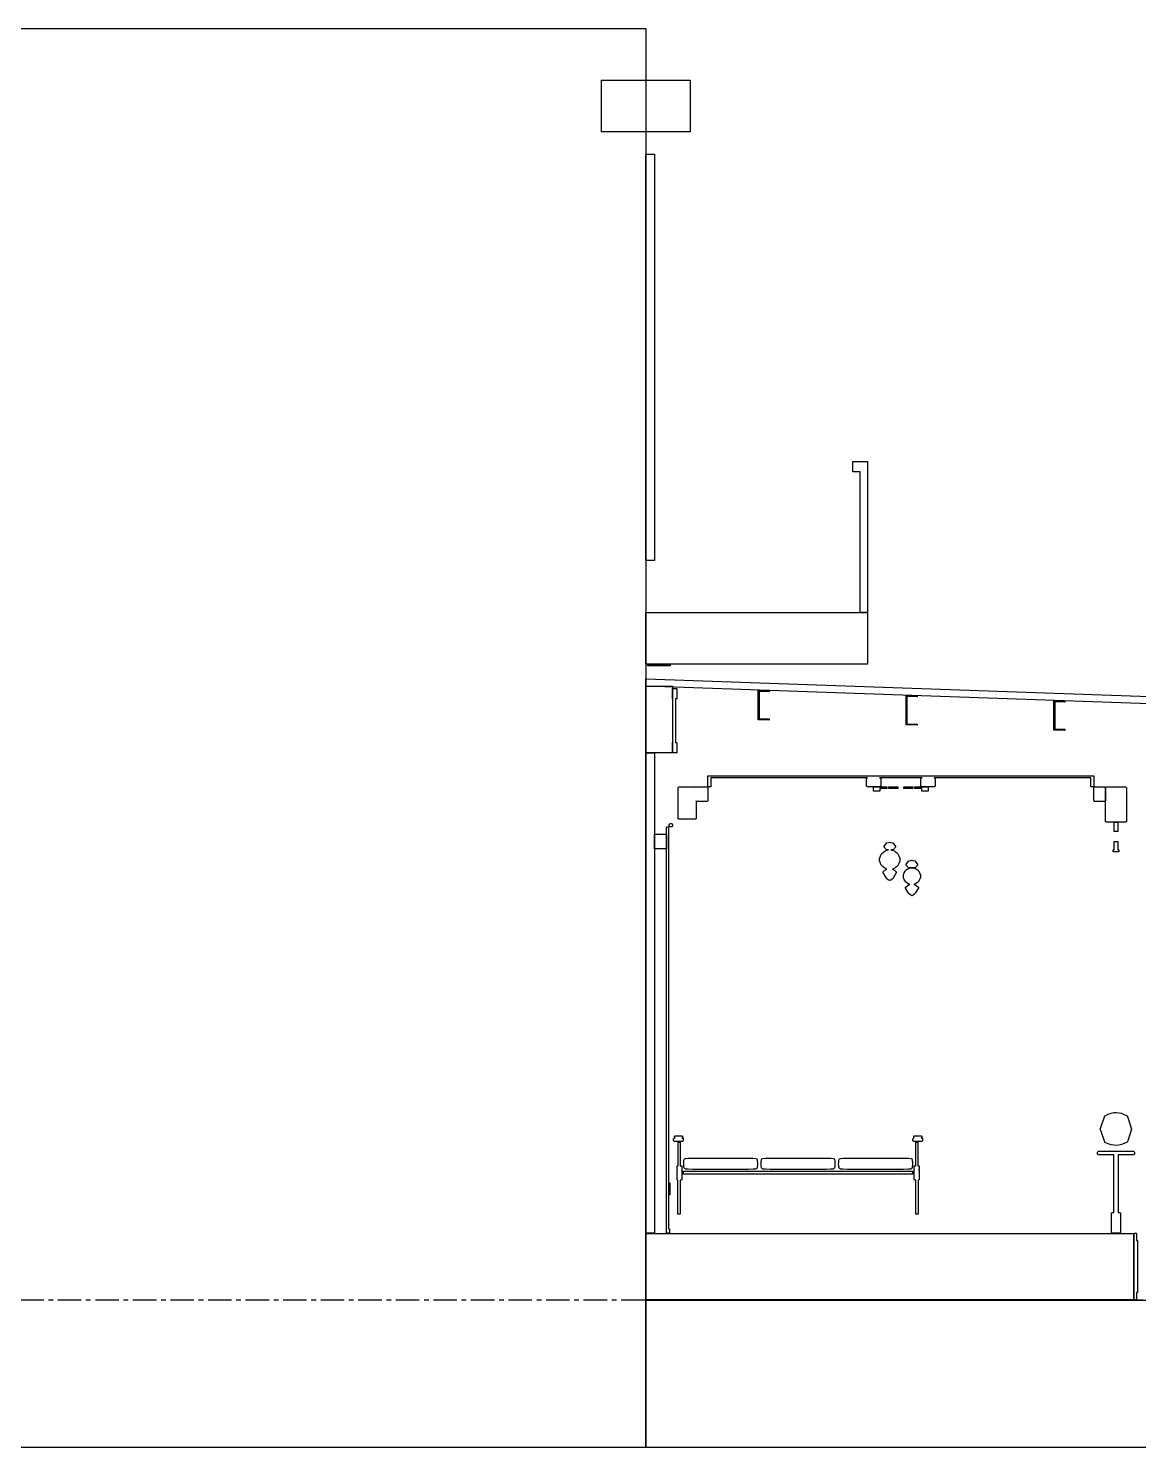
# Model space of a CAD drawing. Header units: millimetres. Extents: x -2320 to 44593, y -183000 to 30400.
# Drawn here: x 26225 to 33733, y -48000 to -38400 of the extents above; entities that cross this region are included whole.
import ezdxf

# ---------------------------------------------------------------- set-up
doc = ezdxf.new("R2010")
doc.units = ezdxf.units.MM
doc.header["$LTSCALE"] = 50
doc.linetypes.add('CENTER', pattern=[5.08, 3.175, -0.635, 0.635, -0.635])
for name, color, linetype in [('A-BLDG', 8, 'Continuous'), ('A-SECT', 7, 'Continuous'), ('S-GRID', 8, 'CENTER')]:
    doc.layers.add(name, color=color, linetype=linetype)

msp = doc.modelspace()

# ---------------------------------------------------------------- linework, layer by layer
at = {"layer": 'A-BLDG'}
for points in [[(30400, -48000), (0, -48000), (0, -38400), (30400, -38400)], [(30700, -39100), (30100, -39100), (30100, -38750), (30700, -38750)], [(30400, -42000), (30400, -39250), (30460, -39250), (30460, -42000)], [(31850, -42350), (31850, -41400), (31800, -41400), (31800, -41330), (31900, -41330), (31900, -41350), (31900, -41400), (31900, -42350)], [(31900, -42700), (30400, -42700), (30400, -42350), (31900, -42350)], [(30610, -43300), (30580, -43300), (30580, -43230), (30584, -43230), (30584, -42935), (30580, -42935), (30580, -42865), (30610, -42865), (30610, -42935), (30601, -42935), (30601, -43230), (30610, -43230)], [(30460, -46550), (30400, -46550), (30400, -43300), (30460, -43300)], [(30540, -43850), (30540, -43950), (30460, -43950), (30460, -43850)]]:
    msp.add_lwpolyline(points, close=True, dxfattribs=at)
at = {"layer": 'A-SECT'}
for points in [[(30565, -42700), (30565, -42712), (30415, -42712), (30415, -42700)], [(34000, -42926), (34000, -42976), (30400, -42850), (30400, -42800)], [(30580, -42850), (30580, -43300), (30400, -43300), (30400, -42850)], [(31160, -42884.6), (31160, -42876.6), (31235, -42879.2), (31235, -42887.2), (31166, -42884.8), (31166, -43068.8), (31160, -43068.6)], [(32160, -42919.6), (32160, -42911.6), (32235, -42914.2), (32235, -42922.2), (32166, -42919.8), (32166, -43103.8), (32160, -43103.6)], [(33160, -42954.6), (33160, -42946.6), (33235, -42949.2), (33235, -42957.2), (33166, -42954.8), (33166, -43138.8), (33160, -43138.6)], [(31160, -43076.6), (31160, -43068.6), (31235, -43071.2), (31235, -43079.2)], [(32160, -43111.6), (32160, -43103.6), (32235, -43106.2), (32235, -43114.2)], [(33160, -43146.6), (33160, -43138.6), (33235, -43141.2), (33235, -43149.2)], [(30820, -43470), (30820, -43455), (33430, -43455), (33430, -43470), (33430, -43530), (33410, -43530), (33410, -43470), (32350, -43470), (32357.8, -43474), (32357.8, -43526), (32350, -43530), (32268.5, -43530), (32260.7, -43526), (32260.7, -43474), (32268.5, -43470), (31981.5, -43470), (31989.3, -43474), (31989.3, -43526), (31981.5, -43530), (31900, -43530), (31892.2, -43526), (31892.2, -43474), (31900, -43470), (30840, -43470), (30840, -43530), (30820, -43530)], [(30620, -43746), (30620, -43534), (30624, -43530), (30736, -43530), (30740, -43534), (30744, -43530), (30816, -43530), (30820, -43534), (30820, -43626), (30816, -43630), (30744, -43630), (30740, -43626), (30740, -43746), (30736, -43750), (30624, -43750)], [(31970.5, -43560), (31964.7, -43560), (31959.3, -43560), (31955.5, -43560), (31947, -43560), (31940.7, -43560), (31940.7, -43531), (31947, -43531), (31955.5, -43531), (31958.4, -43531), (31959.3, -43531), (31959.7, -43531), (31959.9, -43531), (31964.7, -43531), (31970.5, -43531), (31974.7, -43531), (31976.2, -43531), (31979.9, -43531), (31980.7, -43531), (31981.2, -43531), (31983.1, -43531), (31985.9, -43531), (31988, -43531), (31994.5, -43531), (31996.9, -43531), (32001.3, -43531), (32003.9, -43531), (32006.9, -43531), (32009.6, -43531), (32011.6, -43531), (32014.3, -43531), (32017.2, -43531), (32018.3, -43531), (32021.1, -43531), (32021.8, -43531), (32024.5, -43531), (32024.9, -43531), (32027.6, -43531), (32027.7, -43531), (32030.3, -43531), (32030.6, -43531), (32030.6, -43542), (32030.3, -43542), (32027.7, -43542), (32027.6, -43542), (32024.9, -43542), (32024.5, -43542), (32021.8, -43542), (32021.1, -43542), (32018.3, -43542), (32017.2, -43542), (32014.3, -43542), (32011.6, -43542), (32009.6, -43542), (32006.9, -43542), (32003.9, -43542), (32001.3, -43542), (31996.9, -43542), (31994.5, -43542), (31988, -43542), (31985.9, -43542), (31983.1, -43542), (31983.1, -43560), (31981.2, -43560), (31980.7, -43560), (31979.9, -43560)], [(32053.1, -43531), (32053.6, -43531), (32058.1, -43531), (32062.3, -43531), (32063.4, -43531), (32064.8, -43531), (32068.9, -43531), (32072.6, -43531), (32074.7, -43531), (32077.6, -43531), (32080.7, -43531), (32084.4, -43531), (32086.8, -43531), (32091.3, -43531), (32092.9, -43531), (32098.3, -43531), (32099.1, -43531), (32105, -43531), (32105, -43542), (32099.1, -43542), (32098.3, -43542), (32092.9, -43542), (32091.3, -43542), (32086.8, -43542), (32084.4, -43542), (32080.7, -43542), (32077.6, -43542), (32074.7, -43542), (32072.6, -43542), (32068.9, -43542), (32064.8, -43542), (32063.4, -43542), (32062.3, -43542), (32058.1, -43542), (32053.6, -43542), (32053.1, -43542), (32048.8, -43542), (32048.6, -43542), (32046.5, -43542), (32044.3, -43542), (32044, -43542), (32044, -43531), (32044.3, -43531), (32046.5, -43531), (32048.6, -43531), (32048.8, -43531)], [(32175.3, -43531), (32177.4, -43531), (32181.1, -43531), (32185.2, -43531), (32186.6, -43531), (32187.7, -43531), (32191.9, -43531), (32196.4, -43531), (32196.9, -43531), (32201.2, -43531), (32201.4, -43531), (32203.5, -43531), (32205.7, -43531), (32206, -43531), (32206, -43542), (32205.7, -43542), (32203.5, -43542), (32201.4, -43542), (32201.2, -43542), (32196.9, -43542), (32196.4, -43542), (32191.9, -43542), (32187.7, -43542), (32186.6, -43542), (32185.2, -43542), (32181.1, -43542), (32177.4, -43542), (32175.3, -43542), (32172.4, -43542), (32169.3, -43542), (32165.6, -43542), (32163.2, -43542), (32158.7, -43542), (32157.1, -43542), (32151.7, -43542), (32150.9, -43542), (32145, -43542), (32145, -43531), (32150.9, -43531), (32151.7, -43531), (32157.1, -43531), (32158.7, -43531), (32163.2, -43531), (32165.6, -43531), (32169.3, -43531), (32172.4, -43531)], [(32303, -43560), (32294.5, -43560), (32290.7, -43560), (32285.3, -43560), (32279.5, -43560), (32270.1, -43560), (32269.3, -43560), (32268.8, -43560), (32266.9, -43560), (32266.9, -43542), (32264.1, -43542), (32262, -43542), (32255.5, -43542), (32253.1, -43542), (32248.7, -43542), (32246.1, -43542), (32243.1, -43542), (32240.4, -43542), (32238.4, -43542), (32235.7, -43542), (32232.8, -43542), (32231.7, -43542), (32228.9, -43542), (32228.2, -43542), (32225.5, -43542), (32225.1, -43542), (32222.4, -43542), (32222.3, -43542), (32219.7, -43542), (32219.4, -43542), (32219.4, -43531), (32219.7, -43531), (32222.3, -43531), (32222.4, -43531), (32225.1, -43531), (32225.5, -43531), (32228.2, -43531), (32228.9, -43531), (32231.7, -43531), (32232.8, -43531), (32235.7, -43531), (32238.4, -43531), (32240.4, -43531), (32243.1, -43531), (32246.1, -43531), (32248.7, -43531), (32253.1, -43531), (32255.5, -43531), (32262, -43531), (32264.1, -43531), (32266.9, -43531), (32268.8, -43531), (32269.3, -43531), (32270.1, -43531), (32273.8, -43531), (32275.3, -43531), (32279.5, -43531), (32285.3, -43531), (32290.1, -43531), (32290.3, -43531), (32290.7, -43531), (32291.6, -43531), (32294.5, -43531), (32303, -43531), (32309.3, -43531), (32309.3, -43560)], [(33434, -43630), (33430, -43626), (33430, -43534), (33434, -43530), (33506, -43530), (33510, -43534), (33510, -43626), (33506, -43630)], [(33650, -43536), (33650, -43764), (33644, -43770), (33516, -43770), (33510, -43764), (33510, -43536), (33516, -43530), (33644, -43530)], [(33567.5, -43832.4), (33567.5, -43830), (33567.5, -43829.6), (33567.5, -43829.1), (33567.5, -43819.7), (33567.5, -43770), (33592.5, -43770), (33592.5, -43819.7), (33592.5, -43829.1), (33592.5, -43829.6), (33592.5, -43830), (33592.5, -43832.4)], [(30560, -46550), (30540, -46550), (30540, -46520), (30540, -43800), (30555, -43800), (30555, -46520), (30560, -46520)], [(30581.9, -43788.1), (30580.7, -43795.4), (30575.4, -43800.7), (30568.1, -43801.9), (30561.5, -43798.5), (30558.1, -43791.9), (30559.3, -43784.6), (30564.6, -43779.3), (30571.9, -43778.1), (30578.5, -43781.5)], [(32004.6, -44072.4), (31995.4, -44061.8), (31988.6, -44049.7), (31984.4, -44036.6), (31984.2, -44034.9), (31981.9, -44034.9), (31981.9, -44010.9), (31984.2, -44010.9), (31984.4, -44009.3), (31988.6, -43996.1), (31995.4, -43984), (32004.6, -43973.4), (32010.2, -43969.1), (32016.4, -43964.7), (32025.9, -43960.4), (32031.5, -43958.3), (32034.7, -43957.6), (32040.8, -43956.6), (32042.7, -43956.4), (32042.1, -43956.4), (32030.8, -43956.4), (32027.4, -43956.4), (32009.7, -43936.4), (32027.4, -43911.4), (32030.8, -43909.8), (32042.1, -43906.3), (32050, -43905.4), (32057.9, -43906.3), (32069.2, -43909.8), (32072.6, -43911.4), (32090.3, -43936.4), (32072.6, -43956.4), (32069.2, -43956.4), (32057.9, -43956.4), (32057.3, -43956.4), (32059.2, -43956.6), (32065.3, -43957.6), (32068.5, -43958.3), (32074.1, -43960.4), (32083.6, -43964.7), (32089.8, -43969.1), (32095.4, -43973.4), (32104.6, -43984), (32111.4, -43996.1), (32115.6, -44009.3), (32115.8, -44010.9), (32118.1, -44010.9), (32118.1, -44034.9), (32115.8, -44034.9), (32115.6, -44036.6), (32111.4, -44049.7), (32104.6, -44061.8), (32095.4, -44072.4), (32089.8, -44076.8), (32083.6, -44081.1), (32074.1, -44085.5), (32069.3, -44087.3), (32074.3, -44087.3), (32096.2, -44107.3), (32072.6, -44147.3), (32069.2, -44151.6), (32057.9, -44161.2), (32050, -44163.5), (32042.1, -44161.2), (32030.8, -44151.6), (32027.4, -44147.3), (32003.8, -44107.3), (32025.7, -44087.3), (32030.7, -44087.3), (32025.9, -44085.5), (32016.4, -44081.1), (32010.2, -44076.8)], [(33560, -43967.1), (33560, -43966.8), (33560, -43958), (33560, -43956.5), (33567.5, -43956.5), (33567.5, -43918.1), (33567.5, -43900.9), (33592.5, -43900.9), (33592.5, -43918.1), (33592.5, -43956.5), (33600, -43956.5), (33600, -43958), (33600, -43966.8), (33600, -43967.1), (33600, -43970), (33600, -43970.5), (33592.5, -43970.5), (33567.5, -43970.5), (33560, -43970.5), (33560, -43970)], [(32240.3, -44057.8), (32222.6, -44077.8), (32219.2, -44077.8), (32207.9, -44077.8), (32200, -44077.8), (32192.1, -44077.8), (32180.8, -44077.8), (32177.4, -44077.8), (32159.7, -44057.8), (32177.4, -44032.8), (32180.8, -44031.2), (32192.1, -44027.6), (32200, -44026.8), (32207.9, -44027.6), (32219.2, -44031.2), (32222.6, -44032.8)], [(32222.6, -44250.3), (32219.2, -44254.6), (32207.9, -44264.2), (32200, -44266.6), (32192.1, -44264.2), (32180.8, -44254.6), (32177.4, -44250.3), (32153.8, -44210.3), (32180.8, -44190.4), (32180.9, -44190.3), (32186.5, -44190.3), (32184.7, -44189.8), (32175.9, -44186.4), (32172.8, -44185), (32162.1, -44177.5), (32160.2, -44175.5), (32154, -44168.4), (32148.2, -44158), (32144.7, -44147), (32142.4, -44147), (32142.4, -44123), (32144.7, -44123), (32148.2, -44111.9), (32154, -44101.5), (32160.2, -44094.4), (32162.1, -44092.4), (32172.8, -44084.9), (32175.9, -44083.5), (32184.7, -44080.1), (32187.5, -44079.3), (32190.8, -44078.8), (32195.6, -44078.3), (32200, -44078.2), (32204.4, -44078.3), (32209.2, -44078.8), (32212.5, -44079.3), (32215.3, -44080.1), (32224.1, -44083.5), (32227.2, -44084.9), (32237.9, -44092.4), (32239.8, -44094.4), (32246, -44101.5), (32251.8, -44111.9), (32255.3, -44123), (32257.6, -44123), (32257.6, -44147), (32255.3, -44147), (32251.8, -44158), (32246, -44168.4), (32239.8, -44175.5), (32237.9, -44177.5), (32227.2, -44185), (32224.1, -44186.4), (32215.3, -44189.8), (32213.5, -44190.3), (32219.1, -44190.3), (32219.2, -44190.4), (32246.2, -44210.3)], [(33636, -45745.8), (33654.9, -45755), (33659.4, -45766), (33685.9, -45845), (33659.4, -45924), (33654.9, -45935), (33636, -45943.7), (33616.2, -45950.4), (33598.4, -45954.2), (33581.5, -45955.6), (33564.8, -45954.6), (33547.3, -45951.3), (33527.9, -45945.2), (33505.3, -45935.3), (33504.8, -45935), (33477.1, -45855.1), (33474.1, -45845), (33477.1, -45834.9), (33504.8, -45755), (33505.3, -45754.7), (33527.9, -45744.2), (33547.3, -45737.7), (33564.8, -45734.2), (33581.5, -45733.2), (33598.4, -45734.6), (33616.2, -45738.6)], [(30588, -45911), (30594, -45905), (30598, -45905), (30594, -45901), (30594, -45894), (30598, -45890), (30644, -45890), (30648, -45894), (30648, -45901), (30644, -45905), (30648, -45905), (30654, -45911), (30654, -45924), (30648, -45930), (30594, -45930), (30588, -45924)], [(30614, -46120), (30612, -46118), (30612, -46097), (30614, -46095), (30619, -46095), (30619, -46094.2), (30619, -46093.9), (30619, -46093.3), (30619, -46090.9), (30619, -46087.8), (30619, -46082), (30619, -46065), (30619, -45965), (30619, -45948), (30619, -45942.2), (30619, -45939.1), (30619, -45936.7), (30619, -45936.1), (30619, -45935.8), (30619, -45935), (30633, -45935), (30633, -45935.8), (30633, -45936.1), (30633, -45936.7), (30633, -45939.1), (30633, -45942.2), (30633, -45948), (30633, -45965), (30633, -46065), (30633, -46082), (30633, -46087.8), (30633, -46090.9), (30633, -46093.3), (30633, -46093.9), (30633, -46094.2), (30633, -46095), (30643, -46095), (30645, -46097), (30645, -46118), (30643, -46120), (30642, -46120), (30645, -46123), (30645, -46187), (30642, -46190), (30633, -46190), (30633, -46420), (30617, -46420), (30617, -46190), (30615, -46190), (30612, -46187), (30612, -46123), (30615, -46120)], [(32206, -45911), (32212, -45905), (32216, -45905), (32212, -45901), (32212, -45894), (32216, -45890), (32262, -45890), (32266, -45894), (32266, -45901), (32262, -45905), (32266, -45905), (32272, -45911), (32272, -45924), (32266, -45930), (32212, -45930), (32206, -45924)], [(32217, -46120), (32215, -46118), (32215, -46097), (32217, -46095), (32227, -46095), (32227, -46094.2), (32227, -46093.9), (32227, -46093.3), (32227, -46090.9), (32227, -46087.8), (32227, -46082), (32227, -46065), (32227, -45965), (32227, -45948), (32227, -45942.2), (32227, -45939.1), (32227, -45936.7), (32227, -45936.1), (32227, -45935.8), (32227, -45935), (32241, -45935), (32241, -45935.8), (32241, -45936.1), (32241, -45936.7), (32241, -45939.1), (32241, -45942.2), (32241, -45948), (32241, -45965), (32241, -46065), (32241, -46082), (32241, -46087.8), (32241, -46090.9), (32241, -46093.3), (32241, -46093.9), (32241, -46094.2), (32241, -46095), (32246, -46095), (32248, -46097), (32248, -46118), (32246, -46120), (32245, -46120), (32248, -46123), (32248, -46187), (32245, -46190), (32243, -46190), (32243, -46420), (32227, -46420), (32227, -46190), (32218, -46190), (32215, -46187), (32215, -46123), (32218, -46120)], [(31155.5, -46075.3), (31155.6, -46080), (31155.5, -46084.7), (31155.3, -46089.4), (31154.9, -46094.2), (31154.4, -46098.9), (31153.7, -46103.6), (31152.9, -46108.3), (31150.7, -46112.8), (31143.8, -46115.7), (31125.7, -46117.3), (31095.9, -46118.2), (31064.2, -46118.6), (31032.6, -46118.8), (31000.9, -46118.9), (30969.3, -46119), (30937.6, -46119), (30906, -46119), (30874.4, -46119), (30842.7, -46119), (30811.1, -46118.9), (30779.4, -46118.8), (30747.8, -46118.6), (30716.1, -46118.2), (30686.3, -46117.3), (30668.2, -46115.7), (30661.3, -46112.8), (30659.1, -46108.3), (30658.3, -46103.6), (30657.6, -46098.9), (30657.1, -46094.2), (30656.7, -46089.4), (30656.5, -46084.7), (30656.4, -46080), (30656.5, -46075.3), (30656.7, -46070.6), (30657.1, -46065.8), (30657.6, -46061.1), (30658.3, -46056.4), (30659.1, -46051.7), (30661.3, -46047.2), (30668.2, -46044.3), (30686.3, -46042.7), (30716.1, -46041.8), (30747.8, -46041.4), (30779.4, -46041.2), (30811.1, -46041.1), (30842.7, -46041), (30874.4, -46041), (30906, -46041), (30937.6, -46041), (30969.3, -46041), (31000.9, -46041.1), (31032.6, -46041.2), (31064.2, -46041.4), (31095.9, -46041.8), (31125.7, -46042.7), (31143.8, -46044.3), (31150.7, -46047.2), (31152.9, -46051.7), (31153.7, -46056.4), (31154.4, -46061.1), (31154.9, -46065.8), (31155.3, -46070.6)], [(31679.6, -46080), (31679.5, -46084.7), (31679.3, -46089.4), (31678.9, -46094.2), (31678.4, -46098.9), (31677.7, -46103.6), (31676.9, -46108.3), (31674.7, -46112.8), (31667.8, -46115.7), (31649.7, -46117.3), (31619.9, -46118.2), (31588.2, -46118.6), (31556.6, -46118.8), (31524.9, -46118.9), (31493.3, -46119), (31461.6, -46119), (31430, -46119), (31398.4, -46119), (31366.7, -46119), (31335.1, -46118.9), (31303.4, -46118.8), (31271.8, -46118.6), (31240.1, -46118.2), (31210.3, -46117.3), (31192.2, -46115.7), (31185.3, -46112.8), (31183.1, -46108.3), (31182.3, -46103.6), (31181.6, -46098.9), (31181.1, -46094.2), (31180.7, -46089.4), (31180.5, -46084.7), (31180.4, -46080), (31180.5, -46075.3), (31180.7, -46070.6), (31181.1, -46065.8), (31181.6, -46061.1), (31182.3, -46056.4), (31183.1, -46051.7), (31185.3, -46047.2), (31192.2, -46044.3), (31210.3, -46042.7), (31240.1, -46041.8), (31271.8, -46041.4), (31303.4, -46041.2), (31335.1, -46041.1), (31366.7, -46041), (31398.4, -46041), (31430, -46041), (31461.6, -46041), (31493.3, -46041), (31524.9, -46041.1), (31556.6, -46041.2), (31588.2, -46041.4), (31619.9, -46041.8), (31649.7, -46042.7), (31667.8, -46044.3), (31674.7, -46047.2), (31676.9, -46051.7), (31677.7, -46056.4), (31678.4, -46061.1), (31678.9, -46065.8), (31679.3, -46070.6), (31679.5, -46075.3)], [(32203.5, -46075.3), (32203.6, -46080), (32203.5, -46084.7), (32203.3, -46089.4), (32202.9, -46094.2), (32202.4, -46098.9), (32201.7, -46103.6), (32200.9, -46108.3), (32198.7, -46112.8), (32191.8, -46115.7), (32173.7, -46117.3), (32143.9, -46118.2), (32112.2, -46118.6), (32080.6, -46118.8), (32048.9, -46118.9), (32017.3, -46119), (31985.6, -46119), (31954, -46119), (31922.4, -46119), (31890.7, -46119), (31859.1, -46118.9), (31827.4, -46118.8), (31795.8, -46118.6), (31764.1, -46118.2), (31734.3, -46117.3), (31716.2, -46115.7), (31709.3, -46112.8), (31707.1, -46108.3), (31706.3, -46103.6), (31705.6, -46098.9), (31705.1, -46094.2), (31704.7, -46089.4), (31704.5, -46084.7), (31704.4, -46080), (31704.5, -46075.3), (31704.7, -46070.6), (31705.1, -46065.8), (31705.6, -46061.1), (31706.3, -46056.4), (31707.1, -46051.7), (31709.3, -46047.2), (31716.2, -46044.3), (31734.3, -46042.7), (31764.1, -46041.8), (31795.8, -46041.4), (31827.4, -46041.2), (31859.1, -46041.1), (31890.7, -46041), (31922.4, -46041), (31954, -46041), (31985.6, -46041), (32017.3, -46041), (32048.9, -46041.1), (32080.6, -46041.2), (32112.2, -46041.4), (32143.9, -46041.8), (32173.7, -46042.7), (32191.8, -46044.3), (32198.7, -46047.2), (32200.9, -46051.7), (32201.7, -46056.4), (32202.4, -46061.1), (32202.9, -46065.8), (32203.3, -46070.6)], [(33610, -46546), (33606, -46550), (33554, -46550), (33550, -46546), (33550, -46414), (33554, -46410), (33565, -46410), (33565, -46020), (33461, -46020), (33455, -46014), (33455, -46001), (33461, -45995), (33699, -45995), (33705, -46001), (33705, -46014), (33699, -46020), (33595, -46020), (33595, -46410), (33606, -46410), (33610, -46414)], [(32205, -46150), (30655, -46150), (30655, -46130), (32205, -46130)], [(30562, -46210), (30564, -46212), (30564, -46288), (30562, -46290), (30560, -46288), (30560, -46212)], [(33700, -46552), (33700, -47000), (30400, -47000), (30400, -46552)], [(33700, -47000), (33700, -46550), (33718, -46550), (33718, -46600), (33726, -46600), (33726, -46947), (33726, -46950), (33718, -46950), (33718, -47000)], [(34600, -48000), (30400, -48000), (30400, -47001.8), (34600, -47001.8)]]:
    msp.add_lwpolyline(points, close=True, dxfattribs=at)
at = {"layer": 'S-GRID'}
msp.add_line((-500, -47000), (43181.5, -47000), dxfattribs=at)

doc.saveas('drawing.dxf')
